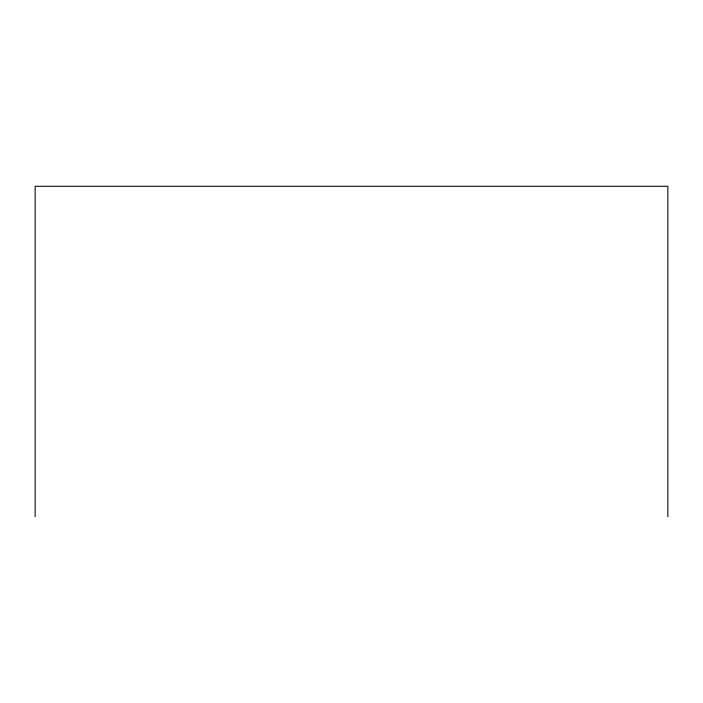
<?xml version="1.0" encoding="UTF-8"?>
<svg xmlns="http://www.w3.org/2000/svg" width="703" height="703" viewBox="0 0 703 703"><rect width="100%" height="100%" fill="white"/><g stroke="black" fill="none" stroke-linecap="round" stroke-linejoin="round"><path stroke-width="1.05" d="M667.85 516.723L667.85 186.277L35.15 186.277L35.15 516.723"/></g></svg>
